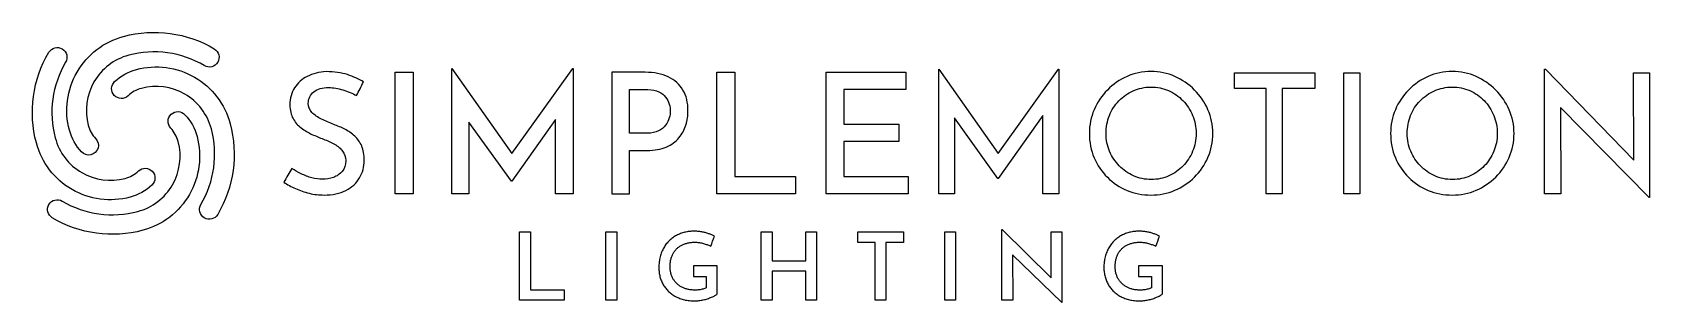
# Model space of a CAD drawing. Extents: x 6 to 227, y 6 to 43.
import ezdxf

# ---------------------------------------------------------------- set-up
doc = ezdxf.new("R2010")
doc.units = 0
doc.layers.add('logo-outline', color=7, linetype='CONTINUOUS')

msp = doc.modelspace()

# ---------------------------------------------------------------- linework, layer by layer
at = {"layer": 'logo-outline'}
for points in [[(12.37, 26.24, -0.123551), (10.71, 29.21, -0.414214), (18.13, 42.06, -0.201938), (30.54, 40.35, -1), (29.18, 38.05, 0.201938), (18.82, 39.48, 0.414214), (13.29, 29.9, 0.123551), (14.32, 28.06, -1)], [(22, 21.71, -0.123551), (19.02, 20.05, -0.414214), (6.18, 27.47, -0.201938), (7.89, 39.88, -1), (10.19, 38.52, 0.201938), (8.76, 28.16, 0.414214), (18.33, 22.63, 0.123551), (20.17, 23.65, -1)], [(16.9, 35.87, -0.123551), (19.87, 37.52, -0.414214), (32.72, 30.11, -0.201938), (31.01, 17.69, -1), (28.71, 19.06, 0.201938), (30.14, 29.41, 0.414214), (20.56, 34.94, 0.123551), (18.73, 33.92, -1)], [(26.53, 31.34, -0.123551), (28.18, 28.36, -0.414214), (20.77, 15.52, -0.201938), (8.36, 17.23, -1), (9.72, 19.52, 0.201938), (20.08, 18.1, 0.414214), (25.6, 27.67, 0.123551), (24.58, 29.51, -1)]]:
    msp.add_lwpolyline(points, format="xyb", close=True, dxfattribs=at)
for points in [[(75.24, 31.54), (79.63, 37.68), (79.68, 37.68), (79.68, 20.53), (77.25, 20.53), (77.25, 30.69), (71.28, 22.24), (71.24, 22.24), (65.4, 30.34), (65.4, 20.53), (63.05, 20.53), (63.05, 37.68), (63.07, 37.68), (71.3, 26.03)], [(55.31, 37.14), (57.76, 37.14), (57.76, 20.53), (55.31, 20.53)], [(99.37, 37.14), (101.82, 37.14), (101.82, 22.89), (110.12, 22.89), (110.12, 20.53), (99.37, 20.53)], [(114.31, 37.14), (125.22, 37.14), (125.22, 34.78), (116.76, 34.78), (116.76, 30.04), (124.28, 30.04), (124.28, 27.69), (116.76, 27.69), (116.76, 22.89), (125.54, 22.89), (125.54, 20.53), (114.31, 20.53), (114.31, 37.14)], [(129.74, 20.53), (129.74, 37.59), (129.76, 37.59), (137.9, 26.04), (146.14, 37.59), (146.18, 37.59), (146.18, 20.53), (143.99, 20.53), (143.99, 31.24), (137.88, 22.61), (137.84, 22.61), (131.89, 30.9), (131.89, 20.53)], [(170.25, 37.07), (181.23, 37.07), (181.23, 34.94), (176.79, 34.94), (176.79, 20.53), (174.57, 20.53), (174.57, 34.94), (170.25, 34.94)], [(185.21, 37.07), (187.43, 37.07), (187.43, 20.53), (185.21, 20.53)], [(227.02, 20), (214.88, 32.32), (214.92, 20.53), (212.71, 20.53), (212.71, 37.57), (212.82, 37.57), (224.94, 25.1), (224.9, 37.07), (227.09, 37.07), (227.09, 20)], [(150.37, 28.79), (150.37, 28.79)], [(152.66, 28.76), (152.66, 28.76)], [(191.62, 28.79), (191.62, 28.79)], [(193.9, 28.76), (193.9, 28.76)]]:
    msp.add_lwpolyline(points, close=True, dxfattribs=at)
at = {"layer": 'logo-outline', "color": 7}
for points in [[(145.16, 9), (145.13, 15.29), (146.62, 15.29), (146.62, 5.63), (146.58, 5.63), (139.85, 12.15), (139.89, 5.96), (138.38, 5.96), (138.38, 15.61), (138.45, 15.61)], [(72.36, 15.29), (73.86, 15.29), (73.86, 7.39), (78.45, 7.39), (78.45, 5.96), (72.36, 5.96)], [(84.18, 15.29), (85.68, 15.29), (85.68, 5.96), (84.18, 5.96)], [(113.01, 15.29), (113.01, 5.96), (111.53, 5.96), (111.53, 9.93), (106.94, 9.93), (106.94, 5.96), (105.44, 5.96), (105.44, 15.29), (106.94, 15.29), (106.94, 11.35), (111.53, 11.35), (111.53, 15.29)], [(118.67, 15.29), (124.92, 15.29), (124.92, 13.85), (122.51, 13.85), (122.51, 5.96), (121.02, 5.96), (121.02, 13.85), (118.67, 13.85)], [(130.56, 15.29), (132.06, 15.29), (132.06, 5.96), (130.56, 5.96)]]:
    msp.add_lwpolyline(points, close=True, dxfattribs=at)
at = {"layer": 'logo-outline'}
for points, knots in [([(46.21, 35.05), (45.36, 35.05), (44.68, 34.86), (44.17, 34.47), (43.67, 34.08), (43.42, 33.55), (43.42, 32.88), (43.42, 32.41), (43.59, 32), (43.92, 31.65), (44.26, 31.29), (44.69, 30.99), (45.23, 30.73), (45.76, 30.47), (46.33, 30.23), (46.92, 30), (47.42, 29.82), (47.92, 29.6), (48.42, 29.35), (48.91, 29.1), (49.36, 28.79), (49.77, 28.42), (50.17, 28.05), (50.49, 27.6), (50.73, 27.06), (50.96, 26.52), (51.08, 25.86), (51.08, 25.08), (51.08, 24.2), (50.87, 23.4), (50.43, 22.68), (50, 21.96), (49.37, 21.39), (48.56, 20.97), (47.74, 20.55), (46.75, 20.35), (45.59, 20.35), (44.89, 20.35), (44.21, 20.43), (43.55, 20.59), (42.88, 20.75), (42.26, 20.96), (41.67, 21.23), (41.08, 21.49), (40.55, 21.79), (40.08, 22.11), (40.45, 22.74), (40.81, 23.37), (41.18, 24), (41.54, 23.75), (41.96, 23.5), (42.44, 23.26), (42.91, 23.03), (43.4, 22.84), (43.91, 22.7), (44.42, 22.56), (44.91, 22.5), (45.36, 22.5), (45.87, 22.5), (46.36, 22.58), (46.85, 22.76), (47.34, 22.93), (47.74, 23.21), (48.06, 23.58), (48.38, 23.96), (48.54, 24.45), (48.54, 25.06), (48.54, 25.58), (48.4, 26.01), (48.12, 26.37), (47.84, 26.73), (47.47, 27.04), (47, 27.3), (46.53, 27.56), (46.04, 27.79), (45.5, 27.99), (44.98, 28.18), (44.46, 28.41), (43.92, 28.65), (43.39, 28.89), (42.89, 29.19), (42.44, 29.53), (41.98, 29.87), (41.61, 30.3), (41.33, 30.81), (41.05, 31.32), (40.9, 31.95), (40.9, 32.7), (40.9, 33.58), (41.11, 34.36), (41.53, 35.02), (41.95, 35.68), (42.54, 36.21), (43.28, 36.59), (44.03, 36.97), (44.89, 37.18), (45.87, 37.23), (46.98, 37.23), (47.95, 37.09), (48.77, 36.82), (49.6, 36.54), (50.33, 36.21), (50.97, 35.83), (50.66, 35.21), (50.34, 34.58), (50.03, 33.96), (49.45, 34.26), (48.83, 34.52), (48.16, 34.73), (47.48, 34.95), (46.84, 35.05), (46.21, 35.05)], [0, 0, 0, 0, 1, 1, 1, 2, 2, 2, 3, 3, 3, 4, 4, 4, 5, 5, 5, 6, 6, 6, 7, 7, 7, 8, 8, 8, 9, 9, 9, 10, 10, 10, 11, 11, 11, 12, 12, 12, 13, 13, 13, 14, 14, 14, 15, 15, 15, 16, 16, 16, 17, 17, 17, 18, 18, 18, 19, 19, 19, 20, 20, 20, 21, 21, 21, 22, 22, 22, 23, 23, 23, 24, 24, 24, 25, 25, 25, 26, 26, 26, 27, 27, 27, 28, 28, 28, 29, 29, 29, 30, 30, 30, 31, 31, 31, 32, 32, 32, 33, 33, 33, 34, 34, 34, 35, 35, 35, 36, 36, 36, 37, 37, 37, 37]), ([(92.7, 36.51), (93.58, 36.09), (94.25, 35.49), (94.72, 34.71), (95.18, 33.93), (95.41, 32.99), (95.41, 31.87), (95.41, 31.22), (95.32, 30.57), (95.12, 29.93), (94.92, 29.29), (94.6, 28.71), (94.17, 28.18), (93.73, 27.66), (93.16, 27.24), (92.44, 26.92), (91.72, 26.61), (90.85, 26.45), (89.83, 26.45), (89.02, 26.45), (88.22, 26.45), (87.41, 26.45), (87.41, 24.48), (87.41, 22.5), (87.41, 20.53), (86.59, 20.53), (85.78, 20.53), (84.96, 20.53), (84.96, 26.06), (84.96, 31.6), (84.96, 37.14), (86.49, 37.14), (88.01, 37.14), (89.54, 37.14), (90.77, 37.14), (91.83, 36.93), (92.7, 36.51)], [0, 0, 0, 0, 1, 1, 1, 2, 2, 2, 3, 3, 3, 4, 4, 4, 5, 5, 5, 6, 6, 6, 7, 7, 7, 8, 8, 8, 9, 9, 9, 10, 10, 10, 11, 11, 11, 12, 12, 12, 12]), ([(151.02, 32.02), (151.46, 33.04), (152.06, 33.94), (152.84, 34.72), (153.62, 35.51), (154.51, 36.13), (155.53, 36.57), (156.54, 37.02), (157.64, 37.25), (158.81, 37.25), (159.97, 37.25), (161.06, 37.02), (162.07, 36.57), (163.09, 36.12), (163.99, 35.51), (164.77, 34.72), (165.56, 33.94), (166.17, 33.04), (166.61, 32.02), (167.05, 31.01), (167.28, 29.93), (167.28, 28.79), (167.28, 27.61), (167.05, 26.51), (166.61, 25.49), (166.17, 24.47), (165.56, 23.57), (164.77, 22.8), (163.99, 22.03), (163.09, 21.43), (162.07, 21), (161.06, 20.56), (159.97, 20.35), (158.81, 20.35), (157.64, 20.35), (156.54, 20.56), (155.53, 20.99), (154.51, 21.41), (153.62, 22.01), (152.84, 22.77), (152.06, 23.53), (151.46, 24.43), (151.02, 25.45), (150.59, 26.47), (150.37, 27.58), (150.37, 28.79), (150.37, 29.93), (150.59, 31.01), (151.02, 32.02)], [0, 0, 0, 0, 1, 1, 1, 2, 2, 2, 3, 3, 3, 4, 4, 4, 5, 5, 5, 6, 6, 6, 7, 7, 7, 8, 8, 8, 9, 9, 9, 10, 10, 10, 11, 11, 11, 12, 12, 12, 13, 13, 13, 14, 14, 14, 15, 15, 15, 16, 16, 16, 16]), ([(192.27, 32.02), (192.7, 33.04), (193.31, 33.94), (194.08, 34.72), (194.86, 35.51), (195.76, 36.13), (196.77, 36.57), (197.79, 37.02), (198.88, 37.25), (200.06, 37.25), (201.21, 37.25), (202.3, 37.02), (203.32, 36.57), (204.33, 36.12), (205.23, 35.51), (206.02, 34.72), (206.8, 33.94), (207.41, 33.04), (207.86, 32.02), (208.3, 31.01), (208.52, 29.93), (208.52, 28.79), (208.52, 27.61), (208.3, 26.51), (207.86, 25.49), (207.41, 24.47), (206.8, 23.57), (206.02, 22.8), (205.23, 22.03), (204.33, 21.43), (203.32, 21), (202.3, 20.56), (201.21, 20.35), (200.06, 20.35), (198.88, 20.35), (197.79, 20.56), (196.77, 20.99), (195.76, 21.41), (194.86, 22.01), (194.08, 22.77), (193.31, 23.53), (192.7, 24.43), (192.27, 25.45), (191.83, 26.47), (191.62, 27.58), (191.62, 28.79), (191.62, 29.93), (191.83, 31.01), (192.27, 32.02)], [0, 0, 0, 0, 1, 1, 1, 2, 2, 2, 3, 3, 3, 4, 4, 4, 5, 5, 5, 6, 6, 6, 7, 7, 7, 8, 8, 8, 9, 9, 9, 10, 10, 10, 11, 11, 11, 12, 12, 12, 13, 13, 13, 14, 14, 14, 15, 15, 15, 16, 16, 16, 16]), ([(91.36, 29.12), (91.78, 29.32), (92.1, 29.59), (92.34, 29.91), (92.57, 30.23), (92.74, 30.56), (92.84, 30.9), (92.94, 31.25), (92.99, 31.56), (92.99, 31.83), (92.99, 32.13), (92.94, 32.46), (92.84, 32.8), (92.74, 33.14), (92.58, 33.46), (92.35, 33.76), (92.12, 34.06), (91.81, 34.3), (91.41, 34.49), (91.01, 34.68), (90.52, 34.78), (89.92, 34.78), (89.09, 34.78), (88.25, 34.78), (87.41, 34.78), (87.41, 32.79), (87.41, 30.8), (87.41, 28.81), (88.22, 28.81), (89.02, 28.81), (89.83, 28.81), (90.44, 28.81), (90.95, 28.91), (91.36, 29.12)], [0, 0, 0, 0, 1, 1, 1, 2, 2, 2, 3, 3, 3, 4, 4, 4, 5, 5, 5, 6, 6, 6, 7, 7, 7, 8, 8, 8, 9, 9, 9, 10, 10, 10, 11, 11, 11, 11]), ([(153.14, 26.33), (153.46, 25.57), (153.9, 24.91), (154.47, 24.33), (155.03, 23.75), (155.69, 23.29), (156.43, 22.96), (157.18, 22.64), (157.99, 22.47), (158.86, 22.47), (159.71, 22.47), (160.51, 22.64), (161.26, 22.96), (162.01, 23.29), (162.65, 23.75), (163.2, 24.33), (163.75, 24.9), (164.19, 25.57), (164.51, 26.33), (164.83, 27.08), (164.99, 27.9), (164.99, 28.79), (164.99, 29.66), (164.83, 30.47), (164.51, 31.24), (164.19, 32.01), (163.74, 32.69), (163.18, 33.27), (162.61, 33.85), (161.96, 34.3), (161.21, 34.63), (160.46, 34.96), (159.67, 35.12), (158.81, 35.12), (157.94, 35.12), (157.13, 34.95), (156.39, 34.62), (155.64, 34.28), (154.98, 33.83), (154.42, 33.25), (153.85, 32.67), (153.42, 31.99), (153.12, 31.22), (152.81, 30.45), (152.66, 29.63), (152.66, 28.76), (152.66, 27.89), (152.82, 27.08), (153.14, 26.33)], [0, 0, 0, 0, 1, 1, 1, 2, 2, 2, 3, 3, 3, 4, 4, 4, 5, 5, 5, 6, 6, 6, 7, 7, 7, 8, 8, 8, 9, 9, 9, 10, 10, 10, 11, 11, 11, 12, 12, 12, 13, 13, 13, 14, 14, 14, 15, 15, 15, 16, 16, 16, 16]), ([(194.38, 26.33), (194.7, 25.57), (195.15, 24.91), (195.71, 24.33), (196.27, 23.75), (196.93, 23.29), (197.68, 22.96), (198.42, 22.64), (199.23, 22.47), (200.1, 22.47), (200.96, 22.47), (201.76, 22.64), (202.5, 22.96), (203.25, 23.29), (203.9, 23.75), (204.45, 24.33), (205, 24.9), (205.43, 25.57), (205.75, 26.33), (206.07, 27.08), (206.23, 27.9), (206.23, 28.79), (206.23, 29.66), (206.07, 30.47), (205.75, 31.24), (205.43, 32.01), (204.99, 32.69), (204.43, 33.27), (203.86, 33.85), (203.2, 34.3), (202.46, 34.63), (201.71, 34.96), (200.91, 35.12), (200.06, 35.12), (199.19, 35.12), (198.38, 34.95), (197.63, 34.62), (196.88, 34.28), (196.23, 33.83), (195.66, 33.25), (195.1, 32.67), (194.67, 31.99), (194.36, 31.22), (194.05, 30.45), (193.9, 29.63), (193.9, 28.76), (193.9, 27.89), (194.06, 27.08), (194.38, 26.33)], [0, 0, 0, 0, 1, 1, 1, 2, 2, 2, 3, 3, 3, 4, 4, 4, 5, 5, 5, 6, 6, 6, 7, 7, 7, 8, 8, 8, 9, 9, 9, 10, 10, 10, 11, 11, 11, 12, 12, 12, 13, 13, 13, 14, 14, 14, 15, 15, 15, 16, 16, 16, 16])]:
    msp.add_open_spline(points, degree=3, knots=knots, dxfattribs=at)
at = {"layer": 'logo-outline', "color": 7}
for points, knots in [([(97.2, 5.95), (97.1, 5.93), (96.9, 5.89), (96.61, 5.86), (96.18, 5.85), (95.61, 5.88), (94.93, 5.99), (94.5, 6.13), (94.29, 6.2), (94.1, 6.28), (93.72, 6.44), (93.2, 6.76), (92.9, 7.02), (92.75, 7.15), (92.62, 7.29), (92.35, 7.57), (92.02, 8.06), (91.75, 8.6), (91.56, 9.17), (91.44, 9.78), (91.41, 10.45), (91.45, 11.17), (91.57, 11.89), (91.73, 12.33), (91.8, 12.55), (91.9, 12.75), (92.07, 13.14), (92.43, 13.67), (92.71, 13.96), (92.86, 14.11), (93.01, 14.25), (93.31, 14.51), (93.82, 14.84), (94.19, 14.99), (94.38, 15.07), (94.58, 15.14), (94.97, 15.27), (95.59, 15.37), (96.19, 15.4), (96.76, 15.38), (97.28, 15.32), (97.61, 15.24), (97.78, 15.2), (97.93, 15.16), (98.23, 15.07), (98.65, 14.91), (98.9, 14.78), (99.02, 14.71), (98.86, 14.25), (98.7, 13.79), (98.53, 13.33), (98.48, 13.36), (98.35, 13.43), (98.14, 13.52), (97.99, 13.57), (97.91, 13.6), (97.82, 13.63), (97.65, 13.69), (97.39, 13.76), (97.13, 13.82), (96.87, 13.86), (96.63, 13.89), (96.31, 13.9), (95.9, 13.88), (95.41, 13.8), (95.11, 13.71), (94.96, 13.66), (94.82, 13.61), (94.56, 13.51), (94.2, 13.28), (93.87, 13.02), (93.6, 12.7), (93.36, 12.34), (93.25, 12.08), (93.19, 11.94), (93.14, 11.8), (93.05, 11.51), (92.97, 11.03), (92.95, 10.55), (92.98, 10.08), (93.05, 9.64), (93.15, 9.36), (93.2, 9.23), (93.26, 9.1), (93.38, 8.85), (93.62, 8.51), (93.9, 8.21), (94.22, 7.94), (94.58, 7.72), (94.85, 7.62), (94.98, 7.56), (95.13, 7.52), (95.42, 7.43), (95.89, 7.36), (96.3, 7.34), (96.65, 7.35), (96.94, 7.37), (97.21, 7.42), (97.47, 7.48), (97.71, 7.55), (97.85, 7.63), (97.92, 7.66), (97.92, 8.18), (97.92, 8.7), (97.92, 9.21), (97.33, 9.21), (96.75, 9.21), (96.16, 9.21), (96.16, 9.69), (96.16, 10.17), (96.16, 10.65), (97.25, 10.65), (98.33, 10.65), (99.42, 10.65), (99.42, 9.37), (99.42, 8.09), (99.42, 6.82), (99.37, 6.78), (99.27, 6.69), (99.09, 6.58), (98.88, 6.47), (98.64, 6.36), (98.37, 6.26), (98.1, 6.16), (97.81, 6.07), (97.51, 6), (97.3, 5.96), (97.2, 5.95)], [0, 0, 0, 0, 0.306025, 0.598107, 0.877436, 1.606239, 2.295328, 2.954913, 2.954913, 2.954913, 3.58081, 4.18319, 4.772221, 4.772221, 4.772221, 5.359027, 5.943282, 6.536277, 7.138895, 7.752295, 8.387244, 9.167477, 9.892445, 10.57478, 10.57478, 10.57478, 11.230861, 11.858938, 12.471896, 12.471896, 12.471896, 13.080424, 13.681439, 14.286355, 14.286355, 14.286355, 14.903644, 15.523911, 16.155856, 16.706028, 17.231226, 17.735458, 17.735458, 17.735458, 18.218922, 18.664045, 19.074241, 19.074241, 19.074241, 20.074241, 20.074241, 20.074241, 20.2749, 20.50268, 20.758577, 20.758577, 20.758577, 21.030613, 21.301181, 21.57106, 21.830958, 22.0716, 22.293948, 22.814426, 23.303332, 23.767185, 23.767185, 23.767185, 24.200491, 24.62037, 25.035957, 25.45265, 25.875737, 26.314121, 26.314121, 26.314121, 26.762935, 27.239187, 27.749711, 28.214802, 28.658116, 29.087333, 29.087333, 29.087333, 29.508374, 29.919667, 30.328863, 30.740824, 31.160704, 31.596272, 31.596272, 31.596272, 32.045849, 32.512987, 33.003523, 33.291346, 33.574509, 33.854097, 34.121832, 34.37046, 34.602964, 34.602964, 34.602964, 35.602964, 35.602964, 35.602964, 36.602964, 36.602964, 36.602964, 37.602964, 37.602964, 37.602964, 38.602964, 38.602964, 38.602964, 39.602964, 39.602964, 39.602964, 39.785875, 39.999212, 40.245718, 40.509637, 40.789721, 41.086541, 41.392528, 41.700312, 42.010643, 42.010643, 42.010643, 42.010643]), ([(158.15, 5.95), (158.05, 5.93), (157.85, 5.89), (157.56, 5.86), (157.13, 5.85), (156.56, 5.88), (155.87, 5.99), (155.45, 6.13), (155.24, 6.2), (155.05, 6.28), (154.67, 6.44), (154.15, 6.76), (153.85, 7.02), (153.7, 7.15), (153.56, 7.29), (153.29, 7.57), (152.96, 8.06), (152.7, 8.6), (152.51, 9.17), (152.39, 9.78), (152.35, 10.45), (152.39, 11.17), (152.51, 11.89), (152.67, 12.33), (152.75, 12.55), (152.84, 12.75), (153.02, 13.14), (153.37, 13.67), (153.66, 13.96), (153.8, 14.11), (153.95, 14.25), (154.26, 14.51), (154.77, 14.84), (155.14, 14.99), (155.33, 15.07), (155.52, 15.14), (155.92, 15.27), (156.53, 15.37), (157.13, 15.4), (157.7, 15.38), (158.23, 15.32), (158.56, 15.24), (158.73, 15.2), (158.88, 15.16), (159.18, 15.07), (159.6, 14.91), (159.85, 14.78), (159.97, 14.71), (159.81, 14.25), (159.64, 13.79), (159.48, 13.33), (159.42, 13.36), (159.3, 13.43), (159.09, 13.52), (158.93, 13.57), (158.85, 13.6), (158.77, 13.63), (158.6, 13.69), (158.34, 13.76), (158.08, 13.82), (157.82, 13.86), (157.58, 13.89), (157.25, 13.9), (156.84, 13.88), (156.36, 13.8), (156.05, 13.71), (155.91, 13.66), (155.77, 13.61), (155.51, 13.51), (155.14, 13.28), (154.82, 13.02), (154.54, 12.7), (154.31, 12.34), (154.19, 12.08), (154.14, 11.94), (154.09, 11.8), (153.99, 11.51), (153.92, 11.03), (153.9, 10.55), (153.92, 10.08), (154, 9.64), (154.1, 9.36), (154.15, 9.23), (154.21, 9.1), (154.33, 8.85), (154.57, 8.51), (154.85, 8.21), (155.17, 7.94), (155.53, 7.72), (155.8, 7.62), (155.93, 7.56), (156.07, 7.52), (156.37, 7.43), (156.83, 7.36), (157.25, 7.34), (157.6, 7.35), (157.88, 7.37), (158.16, 7.42), (158.42, 7.48), (158.65, 7.55), (158.8, 7.63), (158.87, 7.66), (158.87, 8.18), (158.87, 8.7), (158.87, 9.21), (158.28, 9.21), (157.7, 9.21), (157.11, 9.21), (157.11, 9.69), (157.11, 10.17), (157.11, 10.65), (158.2, 10.65), (159.28, 10.65), (160.37, 10.65), (160.37, 9.37), (160.37, 8.09), (160.37, 6.82), (160.32, 6.78), (160.22, 6.69), (160.04, 6.58), (159.82, 6.47), (159.58, 6.36), (159.32, 6.26), (159.04, 6.16), (158.75, 6.07), (158.45, 6), (158.25, 5.96), (158.15, 5.95)], [0, 0, 0, 0, 0.30603, 0.598113, 0.877444, 1.606244, 2.295332, 2.954921, 2.954921, 2.954921, 3.580815, 4.183195, 4.772228, 4.772228, 4.772228, 5.359031, 5.943287, 6.536283, 7.1389, 7.752299, 8.387248, 9.167481, 9.892449, 10.574785, 10.574785, 10.574785, 11.230865, 11.858941, 12.471901, 12.471901, 12.471901, 13.080429, 13.681443, 14.286359, 14.286359, 14.286359, 14.903649, 15.523916, 16.15586, 16.706033, 17.231231, 17.735463, 17.735463, 17.735463, 18.218927, 18.664047, 19.074239, 19.074239, 19.074239, 20.074239, 20.074239, 20.074239, 20.274901, 20.502681, 20.758576, 20.758576, 20.758576, 21.03061, 21.30118, 21.571059, 21.830959, 22.071602, 22.293946, 22.814428, 23.303333, 23.767183, 23.767183, 23.767183, 24.200493, 24.620374, 25.035961, 25.452652, 25.875739, 26.314125, 26.314125, 26.314125, 26.762938, 27.239189, 27.749713, 28.214804, 28.658118, 29.087333, 29.087333, 29.087333, 29.508375, 29.919668, 30.328864, 30.740827, 31.160709, 31.596278, 31.596278, 31.596278, 32.045853, 32.512989, 33.003529, 33.291353, 33.574516, 33.854103, 34.121838, 34.370466, 34.602971, 34.602971, 34.602971, 35.602971, 35.602971, 35.602971, 36.602971, 36.602971, 36.602971, 37.602971, 37.602971, 37.602971, 38.602971, 38.602971, 38.602971, 39.602971, 39.602971, 39.602971, 39.785878, 39.999215, 40.245725, 40.509639, 40.789721, 41.086542, 41.392528, 41.700312, 42.010643, 42.010643, 42.010643, 42.010643])]:
    msp.add_open_spline(points, degree=3, knots=knots, dxfattribs=at)

doc.saveas('drawing.dxf')
